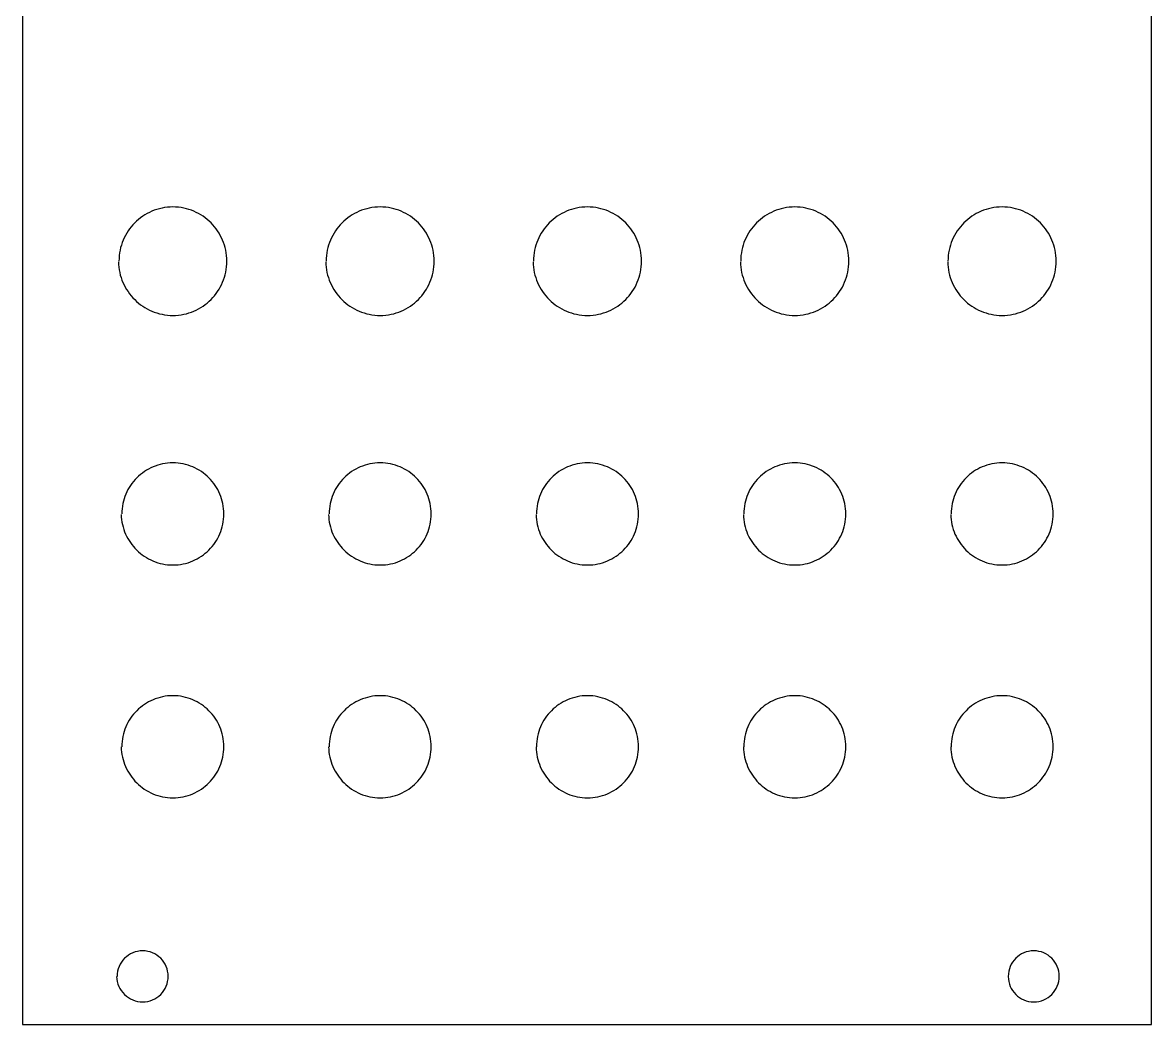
# Model space of a CAD drawing. Extents: x 0 to 71, y 0 to 128.
# Drawn here: x 0 to 70.8, y 0 to 62.8 of the extents above; entities that cross this region are included whole.
import ezdxf

# ---------------------------------------------------------------- set-up
doc = ezdxf.new("R2010")
doc.units = 0
doc.layers.add('Edge.Cuts', color=7, linetype='CONTINUOUS')

msp = doc.modelspace()

# ---------------------------------------------------------------- linework, layer by layer
at = {"layer": 'Edge.Cuts', "color": 1}
msp.add_lwpolyline([(0, 0.00045), (70.799907, 0.00045), (70.799907, 128.499884), (0, 128.499884)], close=True, dxfattribs=at)
for points in [[(6.010306, 47.831508), (6.017721, 47.660031), (6.033612, 47.490631), (6.05777, 47.32353), (6.089991, 47.158946), (6.130067, 46.997102), (6.177792, 46.838218), (6.232958, 46.682513), (6.295361, 46.530212), (6.364794, 46.381534), (6.441047, 46.236698), (6.523918, 46.095926), (6.613195, 45.95944), (6.708678, 45.827459), (6.810154, 45.700205), (6.917423, 45.577897), (7.030273, 45.460757), (7.148499, 45.349008), (7.271897, 45.242865), (7.400255, 45.142556), (7.533372, 45.048297), (7.67104, 44.960308), (7.81305, 44.878813), (7.959199, 44.804035), (8.109274, 44.736185), (8.263077, 44.675493), (8.420395, 44.622178), (8.581025, 44.576458), (8.744756, 44.538559), (8.911387, 44.508693), (9.080709, 44.487089), (9.252515, 44.473966), (9.4266, 44.469542), (9.600731, 44.473966), (9.772604, 44.4871), (9.941972, 44.508725), (10.108589, 44.538633), (10.272313, 44.576606), (10.432897, 44.622428), (10.590094, 44.675892), (10.743764, 44.736781), (10.893624, 44.804881), (11.039533, 44.879977), (11.181208, 44.961857), (11.318509, 45.050305), (11.451153, 45.14511), (11.578964, 45.246057), (11.701731, 45.352931), (11.819205, 45.46552), (11.931247, 45.583609), (12.037574, 45.706985), (12.13801, 45.835435), (12.232343, 45.968742), (12.320325, 46.106696), (12.401782, 46.249077), (12.4765, 46.39568), (12.544233, 46.546285), (12.604805, 46.700681), (12.658004, 46.858655), (12.703582, 47.019987), (12.741365, 47.184469), (12.771104, 47.351887), (12.792623, 47.522025), (12.805676, 47.69467), (12.810086, 47.869608), (12.805676, 48.044609), (12.792623, 48.217309), (12.771104, 48.387492), (12.741365, 48.554948), (12.703582, 48.719466), (12.658004, 48.880826), (12.604805, 49.038818), (12.544233, 49.193228), (12.4765, 49.343843), (12.401782, 49.49045), (12.320325, 49.632834), (12.232343, 49.770784), (12.13801, 49.904085), (12.037574, 50.032524), (11.931247, 50.155886), (11.819205, 50.273961), (11.701731, 50.386532), (11.578964, 50.493388), (11.451153, 50.594314), (11.318509, 50.689098), (11.181208, 50.777526), (11.039533, 50.85938), (10.893624, 50.934455), (10.743764, 51.002534), (10.590094, 51.063402), (10.432897, 51.116848), (10.272313, 51.162656), (10.108589, 51.200611), (9.941972, 51.230506), (9.772604, 51.252124), (9.600731, 51.265251), (9.4266, 51.269674), (9.252519, 51.265251), (9.08072, 51.252124), (8.911415, 51.230506), (8.744823, 51.200611), (8.581152, 51.162656), (8.420614, 51.116848), (8.263423, 51.063402), (8.109792, 51.002534), (7.959936, 50.934455), (7.814063, 50.85938), (7.672387, 50.777526), (7.535122, 50.689098), (7.402481, 50.594314), (7.274673, 50.493388), (7.151914, 50.386532), (7.034418, 50.273961), (6.922394, 50.155886), (6.816056, 50.032524), (6.715617, 49.904085), (6.621291, 49.770784), (6.533288, 49.632834), (6.451821, 49.49045), (6.377106, 49.343843), (6.309351, 49.193228), (6.248771, 49.038818), (6.195579, 48.880826), (6.149986, 48.719466), (6.112206, 48.554948), (6.082452, 48.387492), (6.060936, 48.217309), (6.04787, 48.044609), (6.043467, 47.869608)], [(19.015222, 47.831508), (19.022097, 47.660031), (19.037492, 47.490631), (19.061197, 47.32353), (19.093006, 47.158946), (19.13271, 46.997102), (19.180101, 46.838218), (19.234971, 46.682513), (19.297113, 46.530212), (19.366317, 46.381534), (19.442375, 46.236698), (19.525083, 46.095926), (19.61423, 45.95944), (19.709607, 45.827459), (19.811006, 45.700205), (19.918222, 45.577897), (20.031043, 45.460757), (20.149266, 45.349008), (20.272678, 45.242865), (20.401075, 45.142556), (20.534245, 45.048297), (20.671983, 44.960308), (20.814078, 44.878813), (20.960329, 44.804035), (21.11052, 44.736185), (21.264448, 44.675493), (21.421899, 44.622178), (21.582674, 44.576458), (21.746557, 44.538559), (21.913346, 44.508693), (22.082827, 44.487089), (22.254799, 44.473966), (22.429046, 44.469542), (22.603248, 44.473966), (22.775191, 44.4871), (22.94463, 44.508725), (23.111353, 44.538633), (23.275147, 44.576606), (23.435802, 44.622428), (23.59314, 44.675892), (23.746881, 44.736781), (23.896881, 44.804881), (24.042861, 44.879977), (24.184642, 44.961857), (24.322049, 45.050305), (24.454799, 45.14511), (24.582716, 45.246057), (24.705553, 45.352931), (24.823168, 45.46552), (24.935281, 45.583609), (25.041714, 45.706985), (25.142255, 45.835435), (25.236659, 45.968742), (25.324747, 46.106696), (25.406274, 46.249077), (25.481063, 46.39568), (25.548866, 46.546285), (25.609509, 46.700681), (25.662743, 46.858655), (25.708392, 47.019987), (25.74621, 47.184469), (25.775984, 47.351887), (25.797504, 47.522025), (25.810592, 47.69467), (25.815001, 47.869608), (25.810592, 48.044609), (25.797504, 48.217309), (25.775984, 48.387492), (25.74621, 48.554948), (25.708392, 48.719466), (25.662743, 48.880826), (25.609509, 49.038818), (25.548866, 49.193228), (25.481063, 49.343843), (25.406274, 49.49045), (25.324747, 49.632834), (25.236659, 49.770784), (25.142255, 49.904085), (25.041714, 50.032524), (24.935281, 50.155886), (24.823168, 50.273961), (24.705553, 50.386532), (24.582716, 50.493388), (24.454799, 50.594314), (24.322049, 50.689098), (24.184642, 50.777526), (24.042861, 50.85938), (23.896881, 50.934455), (23.746881, 51.002534), (23.59314, 51.063402), (23.435802, 51.116848), (23.275147, 51.162656), (23.111353, 51.200611), (22.94463, 51.230506), (22.775191, 51.252124), (22.603248, 51.265251), (22.429046, 51.269674), (22.254799, 51.265251), (22.082834, 51.252124), (21.913367, 51.230506), (21.746609, 51.200611), (21.582776, 51.162656), (21.422079, 51.116848), (21.26473, 51.063402), (21.110944, 51.002534), (20.960932, 50.934455), (20.814907, 50.85938), (20.673087, 50.777526), (20.535677, 50.689098), (20.402895, 50.594314), (20.274954, 50.493388), (20.152064, 50.386532), (20.034437, 50.273961), (19.922293, 50.155886), (19.815839, 50.032524), (19.71529, 49.904085), (19.620862, 49.770784), (19.53276, 49.632834), (19.451205, 49.49045), (19.376402, 49.343843), (19.308572, 49.193228), (19.247924, 49.038818), (19.194671, 48.880826), (19.149027, 48.719466), (19.111204, 48.554948), (19.081415, 48.387492), (19.059874, 48.217309), (19.046793, 48.044609), (19.042385, 47.869608)], [(32.019899, 47.831508), (32.026327, 47.660031), (32.041304, 47.490631), (32.064622, 47.32353), (32.096072, 47.158946), (32.135444, 46.997102), (32.182531, 46.838218), (32.237123, 46.682513), (32.299012, 46.530212), (32.367989, 46.381534), (32.443846, 46.236698), (32.526371, 46.095926), (32.615359, 45.95944), (32.710602, 45.827459), (32.811884, 45.700205), (32.919005, 45.577897), (33.031752, 45.460757), (33.149919, 45.349008), (33.273292, 45.242865), (33.401664, 45.142556), (33.53483, 45.048297), (33.672576, 44.960308), (33.814699, 44.878813), (33.960985, 44.804035), (34.111229, 44.736185), (34.26522, 44.675493), (34.422749, 44.622178), (34.583608, 44.576458), (34.74759, 44.538559), (34.914482, 44.508693), (35.084079, 44.487089), (35.256171, 44.473966), (35.430549, 44.469542), (35.604997, 44.473966), (35.777152, 44.4871), (35.946768, 44.508725), (36.113702, 44.538633), (36.277673, 44.576606), (36.438539, 44.622428), (36.596019, 44.675892), (36.749935, 44.736781), (36.900077, 44.804881), (37.046198, 44.879977), (37.18812, 44.961857), (37.325632, 45.050305), (37.458488, 45.14511), (37.586511, 45.246057), (37.709489, 45.352931), (37.827176, 45.46552), (37.939394, 45.583609), (38.045898, 45.706985), (38.14651, 45.835435), (38.240983, 45.968742), (38.329107, 46.106696), (38.410704, 46.249077), (38.485564, 46.39568), (38.553403, 46.546285), (38.61408, 46.700681), (38.66735, 46.858655), (38.712999, 47.019987), (38.750852, 47.184469), (38.780627, 47.351887), (38.802181, 47.522025), (38.815269, 47.69467), (38.819679, 47.869608), (38.815269, 48.044609), (38.802181, 48.217309), (38.780627, 48.387492), (38.750852, 48.554948), (38.712999, 48.719466), (38.66735, 48.880826), (38.61408, 49.038818), (38.553403, 49.193228), (38.485564, 49.343843), (38.410704, 49.49045), (38.329107, 49.632834), (38.240983, 49.770784), (38.14651, 49.904085), (38.045898, 50.032524), (37.939394, 50.155886), (37.827176, 50.273961), (37.709489, 50.386532), (37.586511, 50.493388), (37.458488, 50.594314), (37.325632, 50.689098), (37.18812, 50.777526), (37.046198, 50.85938), (36.900077, 50.934455), (36.749935, 51.002534), (36.596019, 51.063402), (36.438539, 51.116848), (36.277673, 51.162656), (36.113702, 51.200611), (35.946768, 51.230506), (35.777152, 51.252124), (35.604997, 51.265251), (35.430549, 51.269674), (35.256171, 51.265251), (35.084083, 51.252124), (34.914499, 51.230506), (34.747632, 51.200611), (34.583693, 51.162656), (34.422894, 51.116848), (34.265453, 51.063402), (34.111575, 51.002534), (33.961479, 50.934455), (33.815376, 50.85938), (33.673479, 50.777526), (33.536001, 50.689098), (33.403153, 50.594314), (33.275151, 50.493388), (33.152205, 50.386532), (33.034529, 50.273961), (32.922338, 50.155886), (32.815842, 50.032524), (32.715251, 49.904085), (32.620785, 49.770784), (32.532654, 49.632834), (32.451067, 49.49045), (32.376243, 49.343843), (32.308388, 49.193228), (32.247721, 49.038818), (32.194452, 48.880826), (32.148794, 48.719466), (32.110961, 48.554948), (32.081164, 48.387492), (32.059617, 48.217309), (32.046533, 48.044609), (32.042124, 47.869608)], [(45.024974, 47.831508), (45.030831, 47.660031), (45.045285, 47.490631), (45.068126, 47.32353), (45.099144, 47.158946), (45.138127, 46.997102), (45.184866, 46.838218), (45.23915, 46.682513), (45.300768, 46.530212), (45.369511, 46.381534), (45.445166, 46.236698), (45.527526, 46.095926), (45.61638, 45.95944), (45.711513, 45.827459), (45.812718, 45.700205), (45.919786, 45.577897), (46.032505, 45.460757), (46.150664, 45.349008), (46.274052, 45.242865), (46.402463, 45.142556), (46.535678, 45.048297), (46.673498, 44.960308), (46.815702, 44.878813), (46.962084, 44.804035), (47.112434, 44.736185), (47.266541, 44.675493), (47.424193, 44.622178), (47.585183, 44.576458), (47.749295, 44.538559), (47.916325, 44.508693), (48.08606, 44.487089), (48.258289, 44.473966), (48.432801, 44.469542), (48.60739, 44.473966), (48.779722, 44.4871), (48.949514, 44.508725), (49.116589, 44.538633), (49.280701, 44.576606), (49.441708, 44.622428), (49.599329, 44.675892), (49.753352, 44.736781), (49.903635, 44.804881), (50.049896, 44.879977), (50.191924, 44.961857), (50.329543, 45.050305), (50.46254, 45.14511), (50.590668, 45.246057), (50.713717, 45.352931), (50.831509, 45.46552), (50.943798, 45.583609), (51.050408, 45.706985), (51.15109, 45.835435), (51.245634, 45.968742), (51.333829, 46.106696), (51.415497, 46.249077), (51.490391, 46.39568), (51.558301, 46.546285), (51.619014, 46.700681), (51.672318, 46.858655), (51.718003, 47.019987), (51.755856, 47.184469), (51.785701, 47.351887), (51.807256, 47.522025), (51.820344, 47.69467), (51.824753, 47.869608), (51.820344, 48.044609), (51.807256, 48.217309), (51.785701, 48.387492), (51.755856, 48.554948), (51.718003, 48.719466), (51.672318, 48.880826), (51.619014, 49.038818), (51.558301, 49.193228), (51.490391, 49.343843), (51.415497, 49.49045), (51.333829, 49.632834), (51.245634, 49.770784), (51.15109, 49.904085), (51.050408, 50.032524), (50.943798, 50.155886), (50.831509, 50.273961), (50.713717, 50.386532), (50.590668, 50.493388), (50.46254, 50.594314), (50.329543, 50.689098), (50.191924, 50.777526), (50.049896, 50.85938), (49.903635, 50.934455), (49.753352, 51.002534), (49.599329, 51.063402), (49.441708, 51.116848), (49.280701, 51.162656), (49.116589, 51.200611), (48.949514, 51.230506), (48.779722, 51.252124), (48.60739, 51.265251), (48.432801, 51.269674), (48.258289, 51.265251), (48.086063, 51.252124), (47.916339, 51.230506), (47.749327, 51.200611), (47.585243, 51.162656), (47.424299, 51.116848), (47.266707, 51.063402), (47.112681, 51.002534), (46.962436, 50.934455), (46.816186, 50.85938), (46.67414, 50.777526), (46.536518, 50.689098), (46.403528, 50.594314), (46.275382, 50.493388), (46.152298, 50.386532), (46.034488, 50.273961), (45.922167, 50.155886), (45.815544, 50.032524), (45.714836, 49.904085), (45.620253, 49.770784), (45.532013, 49.632834), (45.450324, 49.49045), (45.375405, 49.343843), (45.307466, 49.193228), (45.246719, 49.038818), (45.193381, 48.880826), (45.147663, 48.719466), (45.109779, 48.554948), (45.079942, 48.387492), (45.058366, 48.217309), (45.045263, 48.044609), (45.040849, 47.869608)], [(58.029519, 47.831508), (58.034898, 47.660031), (58.048911, 47.490631), (58.071346, 47.32353), (58.101992, 47.158946), (58.140637, 46.997102), (58.187069, 46.838218), (58.241079, 46.682513), (58.302453, 46.530212), (58.37098, 46.381534), (58.446449, 46.236698), (58.528649, 46.095926), (58.617369, 45.95944), (58.712397, 45.827459), (58.813524, 45.700205), (58.920532, 45.577897), (59.033216, 45.460757), (59.151357, 45.349008), (59.274755, 45.242865), (59.403191, 45.142556), (59.536452, 45.048297), (59.674332, 44.960308), (59.816617, 44.878813), (59.963094, 44.804035), (60.113557, 44.736185), (60.267788, 44.675493), (60.425578, 44.622178), (60.586716, 44.576458), (60.75099, 44.538559), (60.918192, 44.508693), (61.088107, 44.487089), (61.260524, 44.473966), (61.43523, 44.469542), (61.60989, 44.473966), (61.782292, 44.4871), (61.952154, 44.508725), (62.1193, 44.538633), (62.283518, 44.576606), (62.444596, 44.622428), (62.602287, 44.675892), (62.756415, 44.736781), (62.906769, 44.804881), (63.053101, 44.879977), (63.195235, 44.961857), (63.332959, 45.050305), (63.466027, 45.14511), (63.594226, 45.246057), (63.71738, 45.352931), (63.835243, 45.46552), (63.947638, 45.583609), (64.054318, 45.706985), (64.155071, 45.835435), (64.249686, 45.968742), (64.337951, 46.106696), (64.419689, 46.249077), (64.494619, 46.39568), (64.562599, 46.546285), (64.623383, 46.700681), (64.676723, 46.858655), (64.722442, 47.019987), (64.760366, 47.184469), (64.790211, 47.351887), (64.811766, 47.522025), (64.824889, 47.69467), (64.829299, 47.869608), (64.824889, 48.044609), (64.811766, 48.217309), (64.790211, 48.387492), (64.760366, 48.554948), (64.722442, 48.719466), (64.676723, 48.880826), (64.623383, 49.038818), (64.562599, 49.193228), (64.494619, 49.343843), (64.419689, 49.49045), (64.337951, 49.632834), (64.249686, 49.770784), (64.155071, 49.904085), (64.054318, 50.032524), (63.947638, 50.155886), (63.835243, 50.273961), (63.71738, 50.386532), (63.594226, 50.493388), (63.466027, 50.594314), (63.332959, 50.689098), (63.195235, 50.777526), (63.053101, 50.85938), (62.906769, 50.934455), (62.756415, 51.002534), (62.602287, 51.063402), (62.444596, 51.116848), (62.283518, 51.162656), (62.1193, 51.200611), (61.952154, 51.230506), (61.782292, 51.252124), (61.60989, 51.265251), (61.43523, 51.269674), (61.260524, 51.265251), (61.088107, 51.252124), (60.918199, 51.230506), (60.751011, 51.200611), (60.586758, 51.162656), (60.425648, 51.116848), (60.267897, 51.063402), (60.113719, 51.002534), (59.96333, 50.934455), (59.816938, 50.85938), (59.674762, 50.777526), (59.53701, 50.689098), (59.4039, 50.594314), (59.275641, 50.493388), (59.152447, 50.386532), (59.034535, 50.273961), (58.922119, 50.155886), (58.815404, 50.032524), (58.714612, 49.904085), (58.619955, 49.770784), (58.531641, 49.632834), (58.449888, 49.49045), (58.37491, 49.343843), (58.306917, 49.193228), (58.246125, 49.038818), (58.192746, 48.880826), (58.146994, 48.719466), (58.109082, 48.554948), (58.079223, 48.387492), (58.057632, 48.217309), (58.04452, 48.044609), (58.040102, 47.869608)], [(6.186042, 31.987453), (6.193766, 31.825528), (6.209464, 31.665594), (6.232943, 31.507855), (6.264008, 31.352524), (6.302466, 31.1998), (6.348123, 31.049894), (6.400784, 30.903012), (6.460255, 30.759358), (6.526342, 30.619143), (6.598852, 30.482569), (6.677588, 30.349843), (6.76236, 30.221175), (6.852971, 30.096772), (6.949226, 29.976834), (7.050936, 29.861575), (7.157901, 29.751198), (7.269929, 29.645908), (7.386825, 29.545917), (7.508399, 29.451426), (7.63445, 29.362646), (7.764791, 29.279778), (7.899224, 29.203035), (8.037555, 29.132621), (8.179593, 29.06874), (8.325138, 29.011601), (8.474, 28.961411), (8.625987, 28.918376), (8.780898, 28.882699), (8.938544, 28.854594), (9.098733, 28.834263), (9.261264, 28.821912), (9.425948, 28.81775), (9.590659, 28.821912), (9.753219, 28.83427), (9.91338, 28.854618), (10.071001, 28.882759), (10.22587, 28.918492), (10.377741, 28.961609), (10.526436, 29.011918), (10.67178, 29.069213), (10.813562, 29.133295), (10.951568, 29.203963), (11.085588, 29.281013), (11.21541, 29.364247), (11.340893, 29.453461), (11.46179, 29.548457), (11.577924, 29.649034), (11.689049, 29.75499), (11.795023, 29.866126), (11.8956, 29.982235), (11.990603, 30.103122), (12.07982, 30.228583), (12.163075, 30.358419), (12.240122, 30.492425), (12.310783, 30.630407), (12.374883, 30.772156), (12.432174, 30.917479), (12.48248, 31.066168), (12.525589, 31.218024), (12.561325, 31.372848), (12.589477, 31.530437), (12.609832, 31.690593), (12.622179, 31.853111), (12.626342, 32.017791), (12.622179, 32.182504), (12.609832, 32.345052), (12.589477, 32.505234), (12.561325, 32.662851), (12.525589, 32.817699), (12.48248, 32.969581), (12.432174, 33.11829), (12.374883, 33.263631), (12.310783, 33.405398), (12.240122, 33.543394), (12.163075, 33.677417), (12.07982, 33.807268), (11.990603, 33.93274), (11.8956, 34.053637), (11.795023, 34.169757), (11.689049, 34.280903), (11.577924, 34.386863), (11.46179, 34.487447), (11.340893, 34.58245), (11.21541, 34.67167), (11.085588, 34.754908), (10.951568, 34.831962), (10.813562, 34.902634), (10.67178, 34.966716), (10.526436, 35.024014), (10.377741, 35.074323), (10.22587, 35.117443), (10.071001, 35.153176), (9.91338, 35.181317), (9.753219, 35.201665), (9.590659, 35.214023), (9.425948, 35.218186), (9.261264, 35.214023), (9.09874, 35.201665), (8.938576, 35.181317), (8.780976, 35.153176), (8.626135, 35.117443), (8.474257, 35.074323), (8.325548, 35.024014), (8.180203, 34.966716), (8.038426, 34.902634), (7.900419, 34.831962), (7.766382, 34.754908), (7.636517, 34.67167), (7.511024, 34.58245), (7.390103, 34.487447), (7.273961, 34.386863), (7.162794, 34.280903), (7.056806, 34.169757), (6.956197, 34.053637), (6.861166, 33.93274), (6.771921, 33.807268), (6.688655, 33.677417), (6.611576, 33.543394), (6.540883, 33.405398), (6.476775, 33.263631), (6.419456, 33.11829), (6.369126, 32.969581), (6.325988, 32.817699), (6.290241, 32.662851), (6.262088, 32.505234), (6.241729, 32.345052), (6.229366, 32.182504), (6.225201, 32.017791)], [(19.193339, 31.987453), (19.200645, 31.825528), (19.215949, 31.665594), (19.239058, 31.507855), (19.269776, 31.352524), (19.307909, 31.1998), (19.353261, 31.049894), (19.405638, 30.903012), (19.464845, 30.759358), (19.530688, 30.619143), (19.60297, 30.482569), (19.681498, 30.349843), (19.76608, 30.221175), (19.856514, 30.096772), (19.952611, 29.976834), (20.054172, 29.861575), (20.161007, 29.751198), (20.272919, 29.645908), (20.389709, 29.545917), (20.511191, 29.451426), (20.637161, 29.362646), (20.767431, 29.279778), (20.901804, 29.203035), (21.040085, 29.132621), (21.182078, 29.06874), (21.327588, 29.011601), (21.476421, 28.961411), (21.628384, 28.918376), (21.783281, 28.882699), (21.940916, 28.854594), (22.101094, 28.834263), (22.263622, 28.821912), (22.428306, 28.81775), (22.592989, 28.821912), (22.755507, 28.83427), (22.915668, 28.854618), (23.073253, 28.882759), (23.228087, 28.918492), (23.379958, 28.961609), (23.528653, 29.011918), (23.673997, 29.069213), (23.815743, 29.133295), (23.95375, 29.203963), (24.08777, 29.281013), (24.217627, 29.364247), (24.34311, 29.453461), (24.464006, 29.548457), (24.580141, 29.649034), (24.691266, 29.75499), (24.79724, 29.866126), (24.897852, 29.982235), (24.992855, 30.103122), (25.082107, 30.228583), (25.165327, 30.358419), (25.242409, 30.492425), (25.313071, 30.630407), (25.37717, 30.772156), (25.434496, 30.917479), (25.484802, 31.066168), (25.527947, 31.218024), (25.563683, 31.372848), (25.591835, 31.530437), (25.61219, 31.690593), (25.624538, 31.853111), (25.6287, 32.017791), (25.624538, 32.182504), (25.61219, 32.345052), (25.591835, 32.505234), (25.563683, 32.662851), (25.527947, 32.817699), (25.484802, 32.969581), (25.434496, 33.11829), (25.37717, 33.263631), (25.313071, 33.405398), (25.242409, 33.543394), (25.165327, 33.677417), (25.082107, 33.807268), (24.992855, 33.93274), (24.897852, 34.053637), (24.79724, 34.169757), (24.691266, 34.280903), (24.580141, 34.386863), (24.464006, 34.487447), (24.34311, 34.58245), (24.217627, 34.67167), (24.08777, 34.754908), (23.95375, 34.831962), (23.815743, 34.902634), (23.673997, 34.966716), (23.528653, 35.024014), (23.379958, 35.074323), (23.228087, 35.117443), (23.073253, 35.153176), (22.915668, 35.181317), (22.755507, 35.201665), (22.592989, 35.214023), (22.428306, 35.218186), (22.263622, 35.214023), (22.101102, 35.201665), (21.940944, 35.181317), (21.783348, 35.153176), (21.628518, 35.117443), (21.476651, 35.074323), (21.327948, 35.024014), (21.182618, 34.966716), (21.040854, 34.902634), (20.902859, 34.831962), (20.768835, 34.754908), (20.638985, 34.67167), (20.513509, 34.58245), (20.392605, 34.487447), (20.276478, 34.386863), (20.165329, 34.280903), (20.059358, 34.169757), (19.958763, 34.053637), (19.86375, 33.93274), (19.774519, 33.807268), (19.69127, 33.677417), (19.614206, 33.543394), (19.543525, 33.405398), (19.479431, 33.263631), (19.422123, 33.11829), (19.371805, 32.969581), (19.328676, 32.817699), (19.292937, 32.662851), (19.26479, 32.505234), (19.244436, 32.345052), (19.232076, 32.182504), (19.227911, 32.017791)], [(32.201403, 31.987453), (32.208133, 31.825528), (32.2229, 31.665594), (32.245507, 31.507855), (32.275759, 31.352524), (32.313459, 31.1998), (32.358412, 31.049894), (32.41042, 30.903012), (32.469288, 30.759358), (32.53482, 30.619143), (32.606819, 30.482569), (32.685089, 30.349843), (32.769435, 30.221175), (32.859661, 30.096772), (32.955567, 29.976834), (33.056962, 29.861575), (33.163646, 29.751198), (33.275427, 29.645908), (33.392104, 29.545917), (33.513481, 29.451426), (33.639366, 29.362646), (33.769561, 29.279778), (33.903867, 29.203035), (34.042092, 29.132621), (34.184039, 29.06874), (34.329511, 29.011601), (34.478308, 28.961411), (34.630239, 28.918376), (34.785108, 28.882699), (34.942715, 28.854594), (35.102869, 28.834263), (35.265368, 28.821912), (35.43002, 28.81775), (35.594763, 28.821912), (35.757327, 28.83427), (35.917558, 28.854618), (36.075179, 28.882759), (36.230083, 28.918492), (36.381954, 28.961609), (36.53072, 29.011918), (36.676064, 29.069213), (36.817845, 29.133295), (36.955852, 29.203963), (37.089907, 29.281013), (37.219764, 29.364247), (37.345247, 29.453461), (37.466144, 29.548457), (37.582278, 29.649034), (37.693438, 29.75499), (37.799413, 29.866126), (37.899989, 29.982235), (37.994992, 30.103122), (38.084245, 30.228583), (38.167465, 30.358419), (38.244547, 30.492425), (38.315208, 30.630407), (38.379308, 30.772156), (38.436599, 30.917479), (38.486905, 31.066168), (38.530014, 31.218024), (38.56575, 31.372848), (38.593902, 31.530437), (38.614257, 31.690593), (38.626605, 31.853111), (38.630767, 32.017791), (38.626605, 32.182504), (38.614257, 32.345052), (38.593902, 32.505234), (38.56575, 32.662851), (38.530014, 32.817699), (38.486905, 32.969581), (38.436599, 33.11829), (38.379308, 33.263631), (38.315208, 33.405398), (38.244547, 33.543394), (38.167465, 33.677417), (38.084245, 33.807268), (37.994992, 33.93274), (37.899989, 34.053637), (37.799413, 34.169757), (37.693438, 34.280903), (37.582278, 34.386863), (37.466144, 34.487447), (37.345247, 34.58245), (37.219764, 34.67167), (37.089907, 34.754908), (36.955852, 34.831962), (36.817845, 34.902634), (36.676064, 34.966716), (36.53072, 35.024014), (36.381954, 35.074323), (36.230083, 35.117443), (36.075179, 35.153176), (35.917558, 35.181317), (35.757327, 35.201665), (35.594763, 35.214023), (35.43002, 35.218186), (35.265368, 35.214023), (35.102876, 35.201665), (34.94274, 35.181317), (34.785165, 35.153176), (34.630348, 35.117443), (34.478495, 35.074323), (34.329803, 35.024014), (34.18448, 34.966716), (34.04272, 34.902634), (33.904728, 34.831962), (33.770708, 34.754908), (33.640854, 34.67167), (33.515375, 34.58245), (33.394468, 34.487447), (33.278333, 34.386863), (33.167173, 34.280903), (33.061196, 34.169757), (32.960591, 34.053637), (32.86557, 33.93274), (32.776328, 33.807268), (32.693065, 33.677417), (32.615991, 33.543394), (32.545299, 33.405398), (32.481194, 33.263631), (32.423877, 33.11829), (32.373549, 32.969581), (32.330412, 32.817699), (32.294665, 32.662851), (32.266513, 32.505234), (32.246154, 32.345052), (32.233791, 32.182504), (32.229626, 32.017791)], [(45.208595, 31.987453), (45.214876, 31.825528), (45.229222, 31.665594), (45.251435, 31.507855), (45.28132, 31.352524), (45.318679, 31.1998), (45.363315, 31.049894), (45.415031, 30.903012), (45.473629, 30.759358), (45.538914, 30.619143), (45.610686, 30.482569), (45.688753, 30.349843), (45.772911, 30.221175), (45.862972, 30.096772), (45.958729, 29.976834), (46.059991, 29.861575), (46.166561, 29.751198), (46.27824, 29.645908), (46.394832, 29.545917), (46.516138, 29.451426), (46.641967, 29.362646), (46.772114, 29.279778), (46.906388, 29.203035), (47.044585, 29.132621), (47.186517, 29.06874), (47.331981, 29.011601), (47.480783, 28.961411), (47.632724, 28.918376), (47.787607, 28.882699), (47.945235, 28.854594), (48.105414, 28.834263), (48.267942, 28.821912), (48.432625, 28.81775), (48.597277, 28.821912), (48.759755, 28.83427), (48.919916, 28.854618), (49.077466, 28.882759), (49.2323, 28.918492), (49.384136, 28.961609), (49.532831, 29.011918), (49.678175, 29.069213), (49.819921, 29.133295), (49.957928, 29.203963), (50.091948, 29.281013), (50.221805, 29.364247), (50.347288, 29.453461), (50.468185, 29.548457), (50.584319, 29.649034), (50.695479, 29.75499), (50.801453, 29.866126), (50.902065, 29.982235), (50.997068, 30.103122), (51.086321, 30.228583), (51.169576, 30.358419), (51.246658, 30.492425), (51.317354, 30.630407), (51.381454, 30.772156), (51.43878, 30.917479), (51.489086, 31.066168), (51.532231, 31.218024), (51.567967, 31.372848), (51.596119, 31.530437), (51.616474, 31.690593), (51.628857, 31.853111), (51.633019, 32.017791), (51.628857, 32.182504), (51.616474, 32.345052), (51.596119, 32.505234), (51.567967, 32.662851), (51.532231, 32.817699), (51.489086, 32.969581), (51.43878, 33.11829), (51.381454, 33.263631), (51.317354, 33.405398), (51.246658, 33.543394), (51.169576, 33.677417), (51.086321, 33.807268), (50.997068, 33.93274), (50.902065, 34.053637), (50.801453, 34.169757), (50.695479, 34.280903), (50.584319, 34.386863), (50.468185, 34.487447), (50.347288, 34.58245), (50.221805, 34.67167), (50.091948, 34.754908), (49.957928, 34.831962), (49.819921, 34.902634), (49.678175, 34.966716), (49.532831, 35.024014), (49.384136, 35.074323), (49.2323, 35.117443), (49.077466, 35.153176), (48.919916, 35.181317), (48.759755, 35.201665), (48.597277, 35.214023), (48.432625, 35.218186), (48.267942, 35.214023), (48.105417, 35.201665), (47.945253, 35.181317), (47.787653, 35.153176), (47.632812, 35.117443), (47.480935, 35.074323), (47.332225, 35.024014), (47.186881, 34.966716), (47.045103, 34.902634), (46.907097, 34.831962), (46.773059, 34.754908), (46.643195, 34.67167), (46.517701, 34.58245), (46.39678, 34.487447), (46.280639, 34.386863), (46.169471, 34.280903), (46.063483, 34.169757), (45.962874, 34.053637), (45.867843, 33.93274), (45.778598, 33.807268), (45.695332, 33.677417), (45.618254, 33.543394), (45.547559, 33.405398), (45.483452, 33.263631), (45.426133, 33.11829), (45.375804, 32.969581), (45.332665, 32.817699), (45.296918, 32.662851), (45.268765, 32.505234), (45.248407, 32.345052), (45.236044, 32.182504), (45.231878, 32.017791)], [(58.21605, 31.987453), (58.221912, 31.825528), (58.235858, 31.665594), (58.257693, 31.507855), (58.287218, 31.352524), (58.324237, 31.1998), (58.368552, 31.049894), (58.419965, 30.903012), (58.478279, 30.759358), (58.543298, 30.619143), (58.614822, 30.482569), (58.692659, 30.349843), (58.776603, 30.221175), (58.866465, 30.096772), (58.962043, 29.976834), (59.063142, 29.861575), (59.169561, 29.751198), (59.281109, 29.645908), (59.397582, 29.545917), (59.518789, 29.451426), (59.644526, 29.362646), (59.774599, 29.279778), (59.908813, 29.203035), (60.046964, 29.132621), (60.188861, 29.06874), (60.334308, 29.011601), (60.483099, 28.961411), (60.635047, 28.918376), (60.789944, 28.882699), (60.9476, 28.854594), (61.107818, 28.834263), (61.270398, 28.821912), (61.435142, 28.81775), (61.599825, 28.821912), (61.762343, 28.83427), (61.922503, 28.854618), (62.080089, 28.882759), (62.234923, 28.918492), (62.386794, 28.961609), (62.535489, 29.011918), (62.680833, 29.069213), (62.822579, 29.133295), (62.960586, 29.203963), (63.094606, 29.281013), (63.224463, 29.364247), (63.349946, 29.453461), (63.470842, 29.548457), (63.586977, 29.649034), (63.698102, 29.75499), (63.804076, 29.866126), (63.904688, 29.982235), (63.999691, 30.103122), (64.088943, 30.228583), (64.172163, 30.358419), (64.249245, 30.492425), (64.319907, 30.630407), (64.384006, 30.772156), (64.441332, 30.917479), (64.491638, 31.066168), (64.534783, 31.218024), (64.570519, 31.372848), (64.598671, 31.530437), (64.619026, 31.690593), (64.631373, 31.853111), (64.635536, 32.017791), (64.631373, 32.182504), (64.619026, 32.345052), (64.598671, 32.505234), (64.570519, 32.662851), (64.534783, 32.817699), (64.491638, 32.969581), (64.441332, 33.11829), (64.384006, 33.263631), (64.319907, 33.405398), (64.249245, 33.543394), (64.172163, 33.677417), (64.088943, 33.807268), (63.999691, 33.93274), (63.904688, 34.053637), (63.804076, 34.169757), (63.698102, 34.280903), (63.586977, 34.386863), (63.470842, 34.487447), (63.349946, 34.58245), (63.224463, 34.67167), (63.094606, 34.754908), (62.960586, 34.831962), (62.822579, 34.902634), (62.680833, 34.966716), (62.535489, 35.024014), (62.386794, 35.074323), (62.234923, 35.117443), (62.080089, 35.153176), (61.922503, 35.181317), (61.762343, 35.201665), (61.599825, 35.214023), (61.435142, 35.218186), (61.270398, 35.214023), (61.107825, 35.201665), (60.947618, 35.181317), (60.789983, 35.153176), (60.635117, 35.117443), (60.483222, 35.074323), (60.334502, 35.024014), (60.189154, 34.966716), (60.04738, 34.902634), (59.909381, 34.831962), (59.775361, 34.754908), (59.64551, 34.67167), (59.520042, 34.58245), (59.399148, 34.487447), (59.283035, 34.386863), (59.1719, 34.280903), (59.065947, 34.169757), (58.96537, 34.053637), (58.870378, 33.93274), (58.781167, 33.807268), (58.69794, 33.677417), (58.620897, 33.543394), (58.55024, 33.405398), (58.486167, 33.263631), (58.42888, 33.11829), (58.37858, 32.969581), (58.335468, 32.817699), (58.299744, 32.662851), (58.271609, 32.505234), (58.251264, 32.345052), (58.23891, 32.182504), (58.234747, 32.017791)], [(6.186042, 17.413133), (6.193766, 17.248709), (6.209464, 17.086431), (6.232943, 16.926502), (6.264008, 16.769121), (6.302466, 16.614495), (6.348123, 16.462819), (6.400784, 16.314296), (6.460255, 16.169132), (6.526342, 16.027523), (6.598852, 15.889672), (6.677588, 15.755786), (6.76236, 15.626059), (6.852971, 15.500693), (6.949226, 15.379895), (7.050936, 15.263867), (7.157901, 15.152802), (7.269929, 15.046909), (7.386825, 14.946385), (7.508399, 14.851435), (7.63445, 14.76226), (7.764791, 14.679061), (7.899224, 14.602039), (8.037555, 14.531395), (8.179593, 14.467334), (8.325138, 14.410054), (8.474, 14.359755), (8.625987, 14.316642), (8.780898, 14.28092), (8.938544, 14.252782), (9.098733, 14.232434), (9.261264, 14.220077), (9.425948, 14.215914), (9.590659, 14.220077), (9.753219, 14.232434), (9.91338, 14.252782), (10.071001, 14.280924), (10.22587, 14.316656), (10.377741, 14.359776), (10.526436, 14.410086), (10.67178, 14.467384), (10.813562, 14.531466), (10.951568, 14.602138), (11.085588, 14.679191), (11.21541, 14.762429), (11.340893, 14.85165), (11.46179, 14.946653), (11.577924, 15.047237), (11.689049, 15.153197), (11.795023, 15.264343), (11.8956, 15.380463), (11.990603, 15.50136), (12.07982, 15.626832), (12.163075, 15.756682), (12.240122, 15.890706), (12.310783, 16.028702), (12.374883, 16.170469), (12.432174, 16.315809), (12.48248, 16.464519), (12.525589, 16.6164), (12.561325, 16.771248), (12.589477, 16.928865), (12.609832, 17.089047), (12.622179, 17.251595), (12.626342, 17.416308), (12.622179, 17.580989), (12.609832, 17.743507), (12.589477, 17.903663), (12.561325, 18.061252), (12.525589, 18.216075), (12.48248, 18.367932), (12.432174, 18.51662), (12.374883, 18.661943), (12.310783, 18.803693), (12.240122, 18.941674), (12.163075, 19.07568), (12.07982, 19.205516), (11.990603, 19.330978), (11.8956, 19.451864), (11.795023, 19.567974), (11.689049, 19.679109), (11.577924, 19.785066), (11.46179, 19.885642), (11.340893, 19.980638), (11.21541, 20.069852), (11.085588, 20.153086), (10.951568, 20.230136), (10.813562, 20.300805), (10.67178, 20.364887), (10.526436, 20.422181), (10.377741, 20.472491), (10.22587, 20.515607), (10.071001, 20.55134), (9.91338, 20.579481), (9.753219, 20.599829), (9.590659, 20.612187), (9.425948, 20.61635), (9.261264, 20.612187), (9.09874, 20.599829), (8.938576, 20.579481), (8.780976, 20.55134), (8.626135, 20.515607), (8.474257, 20.472491), (8.325548, 20.422181), (8.180203, 20.364887), (8.038426, 20.300805), (7.900419, 20.230136), (7.766382, 20.153086), (7.636517, 20.069852), (7.511024, 19.980638), (7.390103, 19.885642), (7.273961, 19.785066), (7.162794, 19.679109), (7.056806, 19.567974), (6.956197, 19.451864), (6.861166, 19.330978), (6.771921, 19.205516), (6.688655, 19.07568), (6.611576, 18.941674), (6.540883, 18.803693), (6.476775, 18.661943), (6.419456, 18.51662), (6.369126, 18.367932), (6.325988, 18.216075), (6.290241, 18.061252), (6.262088, 17.903663), (6.241729, 17.743507), (6.229366, 17.580989), (6.225201, 17.416308)], [(19.193339, 17.413133), (19.200645, 17.248709), (19.215949, 17.086431), (19.239058, 16.926502), (19.269776, 16.769121), (19.307909, 16.614495), (19.353261, 16.462819), (19.405638, 16.314296), (19.464845, 16.169132), (19.530688, 16.027523), (19.60297, 15.889672), (19.681498, 15.755786), (19.76608, 15.626059), (19.856514, 15.500693), (19.952611, 15.379895), (20.054172, 15.263867), (20.161007, 15.152802), (20.272919, 15.046909), (20.389709, 14.946385), (20.511191, 14.851435), (20.637161, 14.76226), (20.767431, 14.679061), (20.901804, 14.602039), (21.040085, 14.531395), (21.182078, 14.467334), (21.327588, 14.410054), (21.476421, 14.359755), (21.628384, 14.316642), (21.783281, 14.28092), (21.940916, 14.252782), (22.101094, 14.232434), (22.263622, 14.220077), (22.428306, 14.215914), (22.592989, 14.220077), (22.755507, 14.232434), (22.915668, 14.252782), (23.073253, 14.280924), (23.228087, 14.316656), (23.379958, 14.359776), (23.528653, 14.410086), (23.673997, 14.467384), (23.815743, 14.531466), (23.95375, 14.602138), (24.08777, 14.679191), (24.217627, 14.762429), (24.34311, 14.85165), (24.464006, 14.946653), (24.580141, 15.047237), (24.691266, 15.153197), (24.79724, 15.264343), (24.897852, 15.380463), (24.992855, 15.50136), (25.082107, 15.626832), (25.165327, 15.756682), (25.242409, 15.890706), (25.313071, 16.028702), (25.37717, 16.170469), (25.434496, 16.315809), (25.484802, 16.464519), (25.527947, 16.6164), (25.563683, 16.771248), (25.591835, 16.928865), (25.61219, 17.089047), (25.624538, 17.251595), (25.6287, 17.416308), (25.624538, 17.580989), (25.61219, 17.743507), (25.591835, 17.903663), (25.563683, 18.061252), (25.527947, 18.216075), (25.484802, 18.367932), (25.434496, 18.51662), (25.37717, 18.661943), (25.313071, 18.803693), (25.242409, 18.941674), (25.165327, 19.07568), (25.082107, 19.205516), (24.992855, 19.330978), (24.897852, 19.451864), (24.79724, 19.567974), (24.691266, 19.679109), (24.580141, 19.785066), (24.464006, 19.885642), (24.34311, 19.980638), (24.217627, 20.069852), (24.08777, 20.153086), (23.95375, 20.230136), (23.815743, 20.300805), (23.673997, 20.364887), (23.528653, 20.422181), (23.379958, 20.472491), (23.228087, 20.515607), (23.073253, 20.55134), (22.915668, 20.579481), (22.755507, 20.599829), (22.592989, 20.612187), (22.428306, 20.61635), (22.263622, 20.612187), (22.101102, 20.599829), (21.940944, 20.579481), (21.783348, 20.55134), (21.628518, 20.515607), (21.476651, 20.472491), (21.327948, 20.422181), (21.182618, 20.364887), (21.040854, 20.300805), (20.902859, 20.230136), (20.768835, 20.153086), (20.638985, 20.069852), (20.513509, 19.980638), (20.392605, 19.885642), (20.276478, 19.785066), (20.165329, 19.679109), (20.059358, 19.567974), (19.958763, 19.451864), (19.86375, 19.330978), (19.774519, 19.205516), (19.69127, 19.07568), (19.614206, 18.941674), (19.543525, 18.803693), (19.479431, 18.661943), (19.422123, 18.51662), (19.371805, 18.367932), (19.328676, 18.216075), (19.292937, 18.061252), (19.26479, 17.903663), (19.244436, 17.743507), (19.232076, 17.580989), (19.227911, 17.416308)], [(32.201403, 17.413133), (32.208133, 17.248709), (32.2229, 17.086431), (32.245507, 16.926502), (32.275759, 16.769121), (32.313459, 16.614495), (32.358412, 16.462819), (32.41042, 16.314296), (32.469288, 16.169132), (32.53482, 16.027523), (32.606819, 15.889672), (32.685089, 15.755786), (32.769435, 15.626059), (32.859661, 15.500693), (32.955567, 15.379895), (33.056962, 15.263867), (33.163646, 15.152802), (33.275427, 15.046909), (33.392104, 14.946385), (33.513481, 14.851435), (33.639366, 14.76226), (33.769561, 14.679061), (33.903867, 14.602039), (34.042092, 14.531395), (34.184039, 14.467334), (34.329511, 14.410054), (34.478308, 14.359755), (34.630239, 14.316642), (34.785108, 14.28092), (34.942715, 14.252782), (35.102869, 14.232434), (35.265368, 14.220077), (35.43002, 14.215914), (35.594763, 14.220077), (35.757327, 14.232434), (35.917558, 14.252782), (36.075179, 14.280924), (36.230083, 14.316656), (36.381954, 14.359776), (36.53072, 14.410086), (36.676064, 14.467384), (36.817845, 14.531466), (36.955852, 14.602138), (37.089907, 14.679191), (37.219764, 14.762429), (37.345247, 14.85165), (37.466144, 14.946653), (37.582278, 15.047237), (37.693438, 15.153197), (37.799413, 15.264343), (37.899989, 15.380463), (37.994992, 15.50136), (38.084245, 15.626832), (38.167465, 15.756682), (38.244547, 15.890706), (38.315208, 16.028702), (38.379308, 16.170469), (38.436599, 16.315809), (38.486905, 16.464519), (38.530014, 16.6164), (38.56575, 16.771248), (38.593902, 16.928865), (38.614257, 17.089047), (38.626605, 17.251595), (38.630767, 17.416308), (38.626605, 17.580989), (38.614257, 17.743507), (38.593902, 17.903663), (38.56575, 18.061252), (38.530014, 18.216075), (38.486905, 18.367932), (38.436599, 18.51662), (38.379308, 18.661943), (38.315208, 18.803693), (38.244547, 18.941674), (38.167465, 19.07568), (38.084245, 19.205516), (37.994992, 19.330978), (37.899989, 19.451864), (37.799413, 19.567974), (37.693438, 19.679109), (37.582278, 19.785066), (37.466144, 19.885642), (37.345247, 19.980638), (37.219764, 20.069852), (37.089907, 20.153086), (36.955852, 20.230136), (36.817845, 20.300805), (36.676064, 20.364887), (36.53072, 20.422181), (36.381954, 20.472491), (36.230083, 20.515607), (36.075179, 20.55134), (35.917558, 20.579481), (35.757327, 20.599829), (35.594763, 20.612187), (35.43002, 20.61635), (35.265368, 20.612187), (35.102876, 20.599829), (34.94274, 20.579481), (34.785165, 20.55134), (34.630348, 20.515607), (34.478495, 20.472491), (34.329803, 20.422181), (34.18448, 20.364887), (34.04272, 20.300805), (33.904728, 20.230136), (33.770708, 20.153086), (33.640854, 20.069852), (33.515375, 19.980638), (33.394468, 19.885642), (33.278333, 19.785066), (33.167173, 19.679109), (33.061196, 19.567974), (32.960591, 19.451864), (32.86557, 19.330978), (32.776328, 19.205516), (32.693065, 19.07568), (32.615991, 18.941674), (32.545299, 18.803693), (32.481194, 18.661943), (32.423877, 18.51662), (32.373549, 18.367932), (32.330412, 18.216075), (32.294665, 18.061252), (32.266513, 17.903663), (32.246154, 17.743507), (32.233791, 17.580989), (32.229626, 17.416308)], [(45.208595, 17.413133), (45.214876, 17.248709), (45.229222, 17.086431), (45.251435, 16.926502), (45.28132, 16.769121), (45.318679, 16.614495), (45.363315, 16.462819), (45.415031, 16.314296), (45.473629, 16.169132), (45.538914, 16.027523), (45.610686, 15.889672), (45.688753, 15.755786), (45.772911, 15.626059), (45.862972, 15.500693), (45.958729, 15.379895), (46.059991, 15.263867), (46.166561, 15.152802), (46.27824, 15.046909), (46.394832, 14.946385), (46.516138, 14.851435), (46.641967, 14.76226), (46.772114, 14.679061), (46.906388, 14.602039), (47.044585, 14.531395), (47.186517, 14.467334), (47.331981, 14.410054), (47.480783, 14.359755), (47.632724, 14.316642), (47.787607, 14.28092), (47.945235, 14.252782), (48.105414, 14.232434), (48.267942, 14.220077), (48.432625, 14.215914), (48.597277, 14.220077), (48.759755, 14.232434), (48.919916, 14.252782), (49.077466, 14.280924), (49.2323, 14.316656), (49.384136, 14.359776), (49.532831, 14.410086), (49.678175, 14.467384), (49.819921, 14.531466), (49.957928, 14.602138), (50.091948, 14.679191), (50.221805, 14.762429), (50.347288, 14.85165), (50.468185, 14.946653), (50.584319, 15.047237), (50.695479, 15.153197), (50.801453, 15.264343), (50.902065, 15.380463), (50.997068, 15.50136), (51.086321, 15.626832), (51.169576, 15.756682), (51.246658, 15.890706), (51.317354, 16.028702), (51.381454, 16.170469), (51.43878, 16.315809), (51.489086, 16.464519), (51.532231, 16.6164), (51.567967, 16.771248), (51.596119, 16.928865), (51.616474, 17.089047), (51.628857, 17.251595), (51.633019, 17.416308), (51.628857, 17.580989), (51.616474, 17.743507), (51.596119, 17.903663), (51.567967, 18.061252), (51.532231, 18.216075), (51.489086, 18.367932), (51.43878, 18.51662), (51.381454, 18.661943), (51.317354, 18.803693), (51.246658, 18.941674), (51.169576, 19.07568), (51.086321, 19.205516), (50.997068, 19.330978), (50.902065, 19.451864), (50.801453, 19.567974), (50.695479, 19.679109), (50.584319, 19.785066), (50.468185, 19.885642), (50.347288, 19.980638), (50.221805, 20.069852), (50.091948, 20.153086), (49.957928, 20.230136), (49.819921, 20.300805), (49.678175, 20.364887), (49.532831, 20.422181), (49.384136, 20.472491), (49.2323, 20.515607), (49.077466, 20.55134), (48.919916, 20.579481), (48.759755, 20.599829), (48.597277, 20.612187), (48.432625, 20.61635), (48.267942, 20.612187), (48.105417, 20.599829), (47.945253, 20.579481), (47.787653, 20.55134), (47.632812, 20.515607), (47.480935, 20.472491), (47.332225, 20.422181), (47.186881, 20.364887), (47.045103, 20.300805), (46.907097, 20.230136), (46.773059, 20.153086), (46.643195, 20.069852), (46.517701, 19.980638), (46.39678, 19.885642), (46.280639, 19.785066), (46.169471, 19.679109), (46.063483, 19.567974), (45.962874, 19.451864), (45.867843, 19.330978), (45.778598, 19.205516), (45.695332, 19.07568), (45.618254, 18.941674), (45.547559, 18.803693), (45.483452, 18.661943), (45.426133, 18.51662), (45.375804, 18.367932), (45.332665, 18.216075), (45.296918, 18.061252), (45.268765, 17.903663), (45.248407, 17.743507), (45.236044, 17.580989), (45.231878, 17.416308)], [(58.21605, 17.413133), (58.221912, 17.248709), (58.235858, 17.086431), (58.257693, 16.926502), (58.287218, 16.769121), (58.324237, 16.614495), (58.368552, 16.462819), (58.419965, 16.314296), (58.478279, 16.169132), (58.543298, 16.027523), (58.614822, 15.889672), (58.692659, 15.755786), (58.776603, 15.626059), (58.866465, 15.500693), (58.962043, 15.379895), (59.063142, 15.263867), (59.169561, 15.152802), (59.281109, 15.046909), (59.397582, 14.946385), (59.518789, 14.851435), (59.644526, 14.76226), (59.774599, 14.679061), (59.908813, 14.602039), (60.046964, 14.531395), (60.188861, 14.467334), (60.334308, 14.410054), (60.483099, 14.359755), (60.635047, 14.316642), (60.789944, 14.28092), (60.9476, 14.252782), (61.107818, 14.232434), (61.270398, 14.220077), (61.435142, 14.215914), (61.599825, 14.220077), (61.762343, 14.232434), (61.922503, 14.252782), (62.080089, 14.280924), (62.234923, 14.316656), (62.386794, 14.359776), (62.535489, 14.410086), (62.680833, 14.467384), (62.822579, 14.531466), (62.960586, 14.602138), (63.094606, 14.679191), (63.224463, 14.762429), (63.349946, 14.85165), (63.470842, 14.946653), (63.586977, 15.047237), (63.698102, 15.153197), (63.804076, 15.264343), (63.904688, 15.380463), (63.999691, 15.50136), (64.088943, 15.626832), (64.172163, 15.756682), (64.249245, 15.890706), (64.319907, 16.028702), (64.384006, 16.170469), (64.441332, 16.315809), (64.491638, 16.464519), (64.534783, 16.6164), (64.570519, 16.771248), (64.598671, 16.928865), (64.619026, 17.089047), (64.631373, 17.251595), (64.635536, 17.416308), (64.631373, 17.580989), (64.619026, 17.743507), (64.598671, 17.903663), (64.570519, 18.061252), (64.534783, 18.216075), (64.491638, 18.367932), (64.441332, 18.51662), (64.384006, 18.661943), (64.319907, 18.803693), (64.249245, 18.941674), (64.172163, 19.07568), (64.088943, 19.205516), (63.999691, 19.330978), (63.904688, 19.451864), (63.804076, 19.567974), (63.698102, 19.679109), (63.586977, 19.785066), (63.470842, 19.885642), (63.349946, 19.980638), (63.224463, 20.069852), (63.094606, 20.153086), (62.960586, 20.230136), (62.822579, 20.300805), (62.680833, 20.364887), (62.535489, 20.422181), (62.386794, 20.472491), (62.234923, 20.515607), (62.080089, 20.55134), (61.922503, 20.579481), (61.762343, 20.599829), (61.599825, 20.612187), (61.435142, 20.61635), (61.270398, 20.612187), (61.107825, 20.599829), (60.947618, 20.579481), (60.789983, 20.55134), (60.635117, 20.515607), (60.483222, 20.472491), (60.334502, 20.422181), (60.189154, 20.364887), (60.04738, 20.300805), (59.909381, 20.230136), (59.775361, 20.153086), (59.64551, 20.069852), (59.520042, 19.980638), (59.399148, 19.885642), (59.283035, 19.785066), (59.1719, 19.679109), (59.065947, 19.567974), (58.96537, 19.451864), (58.870378, 19.330978), (58.781167, 19.205516), (58.69794, 19.07568), (58.620897, 18.941674), (58.55024, 18.803693), (58.486167, 18.661943), (58.42888, 18.51662), (58.37858, 18.367932), (58.335468, 18.216075), (58.299744, 18.061252), (58.271609, 17.903663), (58.251264, 17.743507), (58.23891, 17.580989), (58.234747, 17.416308)], [(5.889735, 3.008676), (5.905139, 2.846131), (5.935638, 2.688177), (5.980489, 2.535627), (6.038943, 2.389299), (6.110258, 2.250001), (6.193685, 2.118549), (6.288479, 1.995758), (6.393896, 1.882435), (6.509191, 1.7794), (6.633615, 1.687462), (6.766425, 1.607438), (6.906873, 1.540143), (7.054217, 1.486383), (7.207707, 1.446978), (7.366602, 1.422738), (7.530149, 1.414476), (7.693817, 1.422738), (7.85276, 1.446988), (8.006172, 1.486425), (8.153252, 1.540242), (8.293192, 1.607633), (8.425187, 1.687798), (8.548433, 1.779932), (8.662123, 1.883229), (8.765451, 1.996887), (8.857618, 2.120101), (8.937811, 2.252065), (9.00523, 2.391976), (9.059071, 2.539035), (9.098522, 2.692431), (9.122786, 2.851363), (9.131052, 3.015026), (9.122786, 3.178566), (9.098522, 3.337389), (9.059071, 3.49069), (9.00523, 3.637668), (8.937811, 3.777512), (8.857618, 3.909419), (8.765451, 4.032587), (8.662123, 4.146206), (8.548433, 4.249475), (8.425187, 4.341585), (8.293192, 4.421736), (8.153252, 4.489116), (8.006172, 4.542925), (7.85276, 4.582359), (7.693817, 4.606609), (7.530149, 4.614871), (7.366609, 4.606609), (7.207785, 4.582359), (7.054486, 4.542925), (6.907508, 4.489116), (6.767664, 4.421736), (6.635757, 4.341585), (6.512588, 4.249475), (6.398969, 4.146206), (6.295701, 4.032587), (6.20359, 3.909419), (6.123441, 3.777512), (6.056059, 3.637668), (6.002249, 3.49069), (5.962817, 3.337389), (5.938567, 3.178566), (5.930305, 3.015026)], [(61.817561, 3.008676), (61.826312, 2.846131), (61.850976, 2.688177), (61.890754, 2.535627), (61.944848, 2.389299), (62.01246, 2.250001), (62.092794, 2.118549), (62.185049, 1.995758), (62.288431, 1.882435), (62.402138, 1.7794), (62.525377, 1.687462), (62.657344, 1.607438), (62.797245, 1.540143), (62.944282, 1.486383), (63.097659, 1.446978), (63.256571, 1.422738), (63.420228, 1.414476), (63.583892, 1.422738), (63.742825, 1.446988), (63.89622, 1.486425), (64.043275, 1.540242), (64.18319, 1.607633), (64.315153, 1.687798), (64.438368, 1.779932), (64.552025, 1.883229), (64.655322, 1.996887), (64.747457, 2.120101), (64.827622, 2.252065), (64.895013, 2.391976), (64.948829, 2.539035), (64.988266, 2.692431), (65.012516, 2.851363), (65.020778, 3.015026), (65.012516, 3.178566), (64.988266, 3.337389), (64.948829, 3.49069), (64.895013, 3.637668), (64.827622, 3.777512), (64.747457, 3.909419), (64.655322, 4.032587), (64.552025, 4.146206), (64.438368, 4.249475), (64.315153, 4.341585), (64.18319, 4.421736), (64.043275, 4.489116), (63.89622, 4.542925), (63.742825, 4.582359), (63.583892, 4.606609), (63.420228, 4.614871), (63.256571, 4.606609), (63.097663, 4.582359), (62.9443, 4.542925), (62.79729, 4.489116), (62.657428, 4.421736), (62.525525, 4.341585), (62.402374, 4.249475), (62.288783, 4.146206), (62.18555, 4.032587), (62.093483, 3.909419), (62.013377, 3.777512), (61.946038, 3.637668), (61.892267, 3.49069), (61.852867, 3.337389), (61.828638, 3.178566), (61.820384, 3.015026)]]:
    msp.add_lwpolyline(points, dxfattribs=at)

doc.saveas('drawing.dxf')
